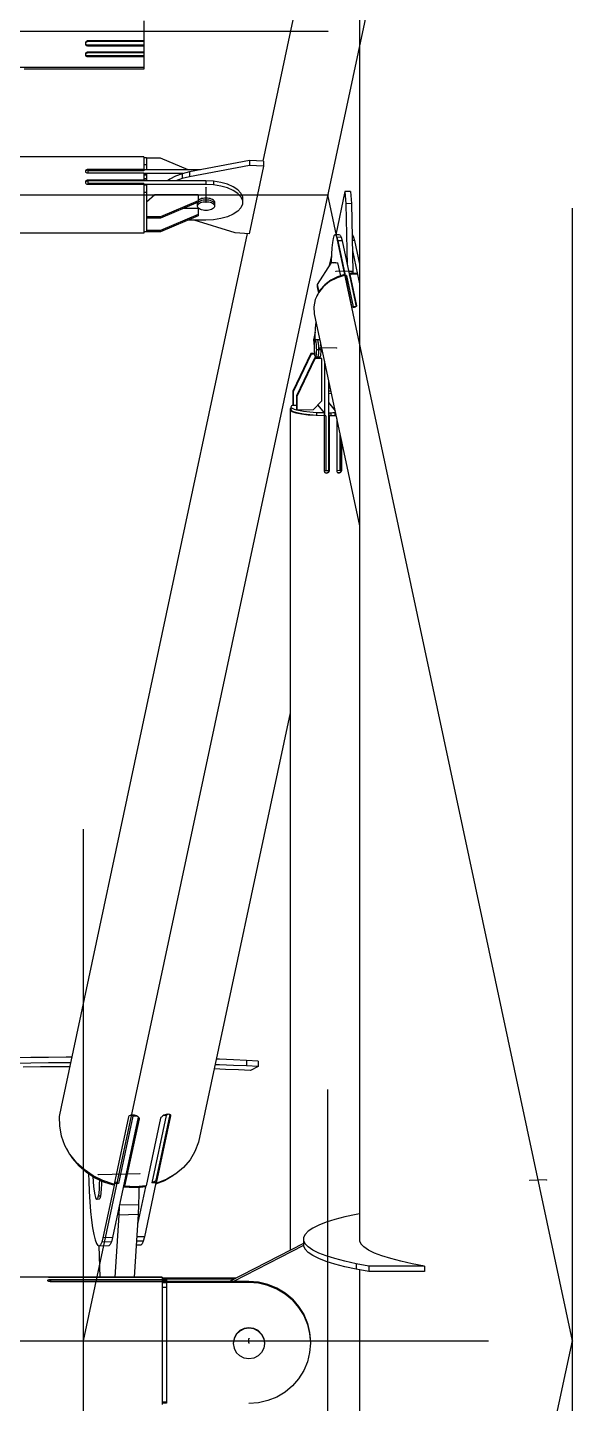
# Model space of a CAD drawing. Header units: millimetres. Extents: x 150209.93 to 150215.05, y 136675.65 to 136679.93.
# Drawn here: x 150211.3633 to 150211.4023, y 136676.6423 to 136676.7407 of the extents above; entities that cross this region are included whole.
import ezdxf

# ---------------------------------------------------------------- set-up
doc = ezdxf.new("R2010")
doc.units = ezdxf.units.MM
doc.header["$LTSCALE"] = 0.25
for name, pattern in [('CENTER', [50.8, 31.75, -6.35, 6.35, -6.35]), ('XKITLINE00', [0]), ('XKITLINE02', [4, 2, -2]), ('XKITLINE03', [6, 3, -1, 1, -1])]:
    doc.linetypes.add(name, pattern=pattern)

# ---------------------------------------------------------------- blocks, each defined once
blk = doc.blocks.new('çatıı')
at = {"color": 8, "linetype": 'CENTER'}
for p, q in [((12195, 4763.35), (12195, 6431.43)), ((12195, 5080.27), (12370, 5900.27)), ((12370, 3985.69), (12370, 5629.8)), ((11927.5, 5490.27), (12282.5, 5490.27)), ((12238.83, 5492.9), (12238.83, 5487.65)), ((12282.5, 4670.27), (12282.5, 5490.27)), ((12370, 5080.27), (12282.5, 5490.27)), ((12291.29, 5463.07), (12285.34, 5462.94)), ((12285.47, 5435.54), (12279.52, 5435.41)), ((12200.29, 5139.77), (12215.16, 5140.11)), ((12360.7, 5137.85), (12354.75, 5137.72)), ((12254.2, 5079.49), (12254.2, 5081.06)), ((11840, 5080.27), (12370, 5080.27)), ((12370, 4260.27), (12195, 5080.27)), ((12282.5, 4670.27), (12370, 5080.27))]:
    blk.add_line(p, q, dxfattribs=at)
at = {"color": 8, "linetype": 'XKITLINE00'}
for p, q in [((12293.8, 5664.78), (12259.13, 5502.33)), ((12293.8, 5629.8), (12293.8, 5116.07)), ((12216.53, 5503.9), (12168.98, 5503.9)), ((12195.85, 5499.15), (12195.73, 5498.96)), ((12196.02, 5499.29), (12195.85, 5499.15)), ((12196.27, 5499.39), (12196.03, 5499.31)), ((12196.27, 5499.1), (12196.03, 5499.01)), ((12196.53, 5499.43), (12196.27, 5499.39)), ((12196.53, 5499.13), (12196.27, 5499.1)), ((12196.53, 5499.43), (12196.53, 5499.13)), ((12216.53, 5499.43), (12196.53, 5499.43)), ((12216.53, 5499.13), (12196.53, 5499.13)), ((12196.53, 5499.13), (12196.53, 5498.05)), ((12216.53, 5503.9), (12216.53, 5502.9)), ((12217.53, 5503.52), (12216.53, 5503.52)), ((12216.53, 5502.9), (12216.53, 5499.26)), ((12217.53, 5501.04), (12216.53, 5501.04)), ((12216.53, 5499.26), (12216.53, 5498.86)), ((12236.83, 5499.26), (12216.53, 5499.26)), ((12217.53, 5503.52), (12217.53, 5502.39)), ((12222.53, 5503.44), (12217.53, 5503.44)), ((12217.53, 5502.39), (12217.53, 5499.26)), ((12232.46, 5499.26), (12222.53, 5503.44)), ((12254.44, 5502.57), (12232.95, 5498.53)), ((12254.44, 5500.82), (12232.95, 5496.78)), ((12259.41, 5500.57), (12254.26, 5476.42)), ((12254.44, 5502.57), (12254.44, 5500.82)), ((12259.41, 5502.32), (12254.44, 5502.57)), ((12259.41, 5500.57), (12254.44, 5500.82)), ((12259.41, 5502.32), (12259.41, 5500.57)), ((12195.73, 5498.96), (12195.68, 5498.75)), ((12195.68, 5498.75), (12195.73, 5498.53)), ((12195.73, 5495.05), (12195.68, 5494.81)), ((12195.68, 5494.81), (12195.73, 5494.57)), ((12195.73, 5498.67), (12195.71, 5498.6)), ((12195.73, 5494.76), (12195.71, 5494.67)), ((12195.85, 5498.86), (12195.73, 5498.67)), ((12195.73, 5498.53), (12195.85, 5498.34)), ((12195.85, 5495.28), (12195.73, 5495.05)), ((12195.85, 5494.98), (12195.73, 5494.76)), ((12195.73, 5494.57), (12195.85, 5494.35)), ((12196, 5498.99), (12195.85, 5498.86)), ((12196.03, 5498.18), (12195.85, 5498.34)), ((12196.03, 5495.45), (12195.85, 5495.28)), ((12196.03, 5495.16), (12195.85, 5494.98)), ((12196.03, 5494.17), (12195.85, 5494.35)), ((12196.03, 5499.01), (12196, 5498.99)), ((12196.27, 5498.08), (12196.03, 5498.18)), ((12196.27, 5495.56), (12196.03, 5495.45)), ((12196.27, 5495.27), (12196.03, 5495.16)), ((12196.27, 5494.08), (12196.03, 5494.17)), ((12196.53, 5498.05), (12196.27, 5498.08)), ((12196.53, 5495.6), (12196.27, 5495.56)), ((12196.27, 5495.56), (12196.27, 5495.27)), ((12196.53, 5495.31), (12196.27, 5495.27)), ((12216.53, 5498.86), (12196.53, 5498.86)), ((12216.53, 5498.05), (12196.53, 5498.05)), ((12196.53, 5495.6), (12196.53, 5495.32)), ((12216.53, 5495.6), (12196.53, 5495.6)), ((12196.53, 5495.32), (12196.53, 5494.01)), ((12238.83, 5495.32), (12196.53, 5495.32)), ((12216.53, 5494.41), (12196.53, 5494.41)), ((12216.53, 5498.05), (12216.53, 5495.6)), ((12230.53, 5497.95), (12216.53, 5497.95)), ((12217.53, 5497.89), (12216.53, 5497.89)), ((12217.53, 5497.31), (12216.53, 5497.31)), ((12217.53, 5496.08), (12216.53, 5496.08)), ((12216.53, 5495.6), (12216.53, 5495.32)), ((12216.53, 5495.45), (12216.53, 5495.32)), ((12217.53, 5495.45), (12216.53, 5495.45)), ((12216.53, 5494.41), (12216.53, 5494.01)), ((12217.53, 5497.89), (12217.53, 5496.71)), ((12217.53, 5496.71), (12217.53, 5495.32)), ((12225.88, 5495.95), (12225.07, 5495.32)), ((12227.9, 5497.02), (12225.88, 5495.95)), ((12230.28, 5497.89), (12227.9, 5497.02)), ((12230.28, 5496.14), (12228.05, 5495.32)), ((12232.95, 5498.53), (12230.28, 5497.89)), ((12230.28, 5497.89), (12230.28, 5496.14)), ((12232.95, 5496.78), (12230.28, 5496.14)), ((12232.95, 5498.53), (12232.95, 5496.78)), ((12238.83, 5495.32), (12238.83, 5494.01)), ((12241.56, 5495.18), (12238.83, 5495.32)), ((12241.56, 5495.18), (12241.56, 5493.87)), ((12244.16, 5494.77), (12241.56, 5495.18)), ((12246.53, 5494.11), (12244.16, 5494.77)), ((12196.53, 5494.01), (12196.27, 5494.08)), ((12216.53, 5494.01), (12196.53, 5494.01)), ((12216.53, 5494.01), (12216.53, 5476.65)), ((12238.83, 5494.01), (12216.53, 5494.01)), ((12217.53, 5493.82), (12216.53, 5493.82)), ((12217.53, 5491.14), (12216.53, 5491.14)), ((12217.53, 5493.82), (12217.53, 5488.43)), ((12220.53, 5490.32), (12217.53, 5487.7)), ((12236.03, 5490.32), (12220.53, 5490.32)), ((12236.03, 5490.32), (12236.03, 5487.65)), ((12241.56, 5493.87), (12238.83, 5494.01)), ((12244.16, 5493.46), (12241.56, 5493.87)), ((12246.53, 5492.8), (12244.16, 5493.46)), ((12248.57, 5493.22), (12246.53, 5494.11)), ((12248.57, 5491.91), (12246.53, 5492.8)), ((12250.18, 5492.14), (12248.57, 5493.22)), ((12250.18, 5490.83), (12248.57, 5491.91)), ((12250.18, 5492.14), (12251.29, 5490.93)), ((12250.18, 5490.83), (12251.29, 5489.62)), ((12251.29, 5490.93), (12251.86, 5489.63)), ((12251.29, 5489.62), (12251.86, 5488.32)), ((12251.86, 5489.63), (12251.86, 5486.99)), ((12288.54, 5491.52), (12285.27, 5476.04)), ((12290.52, 5491.56), (12288.54, 5491.52)), ((12288.54, 5491.52), (12288.95, 5487.14)), ((12290.52, 5491.56), (12290.93, 5487.19)), ((12217.53, 5488.43), (12217.53, 5482.47)), ((12236.03, 5488.14), (12222.53, 5482.45)), ((12236.03, 5487.65), (12222.53, 5481.97)), ((12236.03, 5485.47), (12230.85, 5485.47)), ((12235.73, 5487.52), (12235.73, 5486.95)), ((12235.78, 5487.21), (12235.73, 5486.95)), ((12235.78, 5487.21), (12235.73, 5486.95)), ((12235.73, 5486.95), (12235.73, 5486.25)), ((12235.78, 5486.51), (12235.73, 5486.25)), ((12235.73, 5486.25), (12235.78, 5485.99)), ((12235.92, 5487.47), (12235.78, 5487.21)), ((12235.92, 5487.47), (12235.78, 5487.21)), ((12235.92, 5486.77), (12235.78, 5486.51)), ((12235.78, 5485.99), (12235.92, 5485.74)), ((12236.15, 5487.7), (12235.92, 5487.47)), ((12236.15, 5487.7), (12235.92, 5487.47)), ((12236.15, 5487.01), (12235.92, 5486.77)), ((12235.92, 5485.74), (12236.15, 5485.5)), ((12236.15, 5488.4), (12236.03, 5488.28)), ((12236.03, 5485.47), (12236.03, 5482.8)), ((12236.46, 5488.62), (12236.15, 5488.4)), ((12236.46, 5487.92), (12236.15, 5487.7)), ((12236.46, 5487.92), (12236.15, 5487.7)), ((12236.46, 5487.22), (12236.15, 5487.01)), ((12236.46, 5485.29), (12236.15, 5485.5)), ((12236.84, 5488.8), (12236.46, 5488.62)), ((12236.84, 5488.11), (12236.46, 5487.92)), ((12236.84, 5488.11), (12236.46, 5487.92)), ((12236.84, 5487.41), (12236.46, 5487.22)), ((12236.84, 5485.1), (12236.46, 5485.29)), ((12237.28, 5488.96), (12236.84, 5488.8)), ((12237.28, 5488.26), (12236.84, 5488.11)), ((12237.28, 5488.26), (12236.84, 5488.11)), ((12237.28, 5487.56), (12236.84, 5487.41)), ((12237.28, 5484.95), (12236.84, 5485.1)), ((12237.77, 5489.07), (12237.28, 5488.96)), ((12237.77, 5488.37), (12237.28, 5488.26)), ((12237.77, 5488.37), (12237.28, 5488.26)), ((12237.77, 5487.67), (12237.28, 5487.56)), ((12237.77, 5484.84), (12237.28, 5484.95)), ((12238.3, 5489.13), (12237.77, 5489.07)), ((12238.3, 5488.43), (12237.77, 5488.37)), ((12238.3, 5488.43), (12237.77, 5488.37)), ((12238.3, 5487.74), (12237.77, 5487.67)), ((12238.3, 5484.77), (12237.77, 5484.84)), ((12238.83, 5489.16), (12238.3, 5489.13)), ((12238.83, 5488.46), (12238.3, 5488.43)), ((12238.83, 5488.46), (12238.3, 5488.43)), ((12238.83, 5487.76), (12238.3, 5487.74)), ((12238.83, 5484.75), (12238.3, 5484.77)), ((12238.83, 5489.16), (12238.83, 5488.46)), ((12239.37, 5489.13), (12238.83, 5489.16)), ((12239.37, 5488.43), (12238.83, 5488.46)), ((12239.37, 5488.43), (12238.83, 5488.46)), ((12238.83, 5488.46), (12238.83, 5487.76)), ((12239.37, 5487.74), (12238.83, 5487.76)), ((12239.37, 5484.77), (12238.83, 5484.75)), ((12239.89, 5489.07), (12239.37, 5489.13)), ((12239.89, 5488.37), (12239.37, 5488.43)), ((12239.89, 5488.37), (12239.37, 5488.43)), ((12239.89, 5487.67), (12239.37, 5487.74)), ((12239.89, 5484.84), (12239.37, 5484.77)), ((12240.38, 5488.96), (12239.89, 5489.07)), ((12240.38, 5488.26), (12239.89, 5488.37)), ((12240.38, 5488.26), (12239.89, 5488.37)), ((12240.38, 5487.56), (12239.89, 5487.67)), ((12240.38, 5484.95), (12239.89, 5484.84)), ((12240.83, 5488.8), (12240.38, 5488.96)), ((12240.83, 5488.11), (12240.38, 5488.26)), ((12240.83, 5488.11), (12240.38, 5488.26)), ((12240.83, 5487.41), (12240.38, 5487.56)), ((12240.83, 5485.1), (12240.38, 5484.95)), ((12241.21, 5488.62), (12240.83, 5488.8)), ((12241.21, 5487.92), (12240.83, 5488.11)), ((12241.21, 5487.92), (12240.83, 5488.11)), ((12241.21, 5487.22), (12240.83, 5487.41)), ((12241.21, 5485.29), (12240.83, 5485.1)), ((12241.52, 5488.4), (12241.21, 5488.62)), ((12241.52, 5487.7), (12241.21, 5487.92)), ((12241.52, 5487.7), (12241.21, 5487.92)), ((12241.52, 5487.01), (12241.21, 5487.22)), ((12241.52, 5485.5), (12241.21, 5485.29)), ((12241.52, 5488.4), (12241.75, 5488.17)), ((12241.52, 5487.7), (12241.75, 5487.47)), ((12241.52, 5487.7), (12241.75, 5487.47)), ((12241.52, 5487.01), (12241.75, 5486.77)), ((12241.75, 5485.74), (12241.52, 5485.5)), ((12241.75, 5488.17), (12241.89, 5487.91)), ((12241.75, 5487.47), (12241.89, 5487.21)), ((12241.75, 5487.47), (12241.89, 5487.21)), ((12241.75, 5486.77), (12241.89, 5486.51)), ((12241.89, 5485.99), (12241.75, 5485.74)), ((12241.89, 5487.91), (12241.93, 5487.65)), ((12241.89, 5487.21), (12241.93, 5486.95)), ((12241.89, 5487.21), (12241.93, 5486.95)), ((12241.89, 5486.51), (12241.93, 5486.25)), ((12241.93, 5486.25), (12241.89, 5485.99)), ((12241.93, 5487.65), (12241.93, 5486.95)), ((12241.93, 5486.95), (12241.93, 5486.25)), ((12250.18, 5484.47), (12248.57, 5483.4)), ((12251.29, 5485.69), (12250.18, 5484.47)), ((12251.86, 5486.99), (12251.29, 5485.69)), ((12290.93, 5487.19), (12288.95, 5487.14)), ((12288.95, 5487.14), (12289.37, 5465.21)), ((12290.93, 5487.19), (12291.41, 5462.76)), ((12217.53, 5482.47), (12217.53, 5482.45)), ((12217.53, 5482.45), (12217.53, 5482.43)), ((12222.53, 5482.45), (12217.53, 5482.45)), ((12217.53, 5482.43), (12217.53, 5477.14)), ((12222.53, 5481.97), (12217.53, 5481.97)), ((12236.03, 5483.28), (12222.53, 5477.6)), ((12236.03, 5482.8), (12222.53, 5477.11)), ((12222.53, 5482.45), (12222.53, 5481.97)), ((12238.83, 5481.29), (12232.46, 5481.29)), ((12249.29, 5476.67), (12234.63, 5481.29)), ((12241.56, 5481.43), (12238.83, 5481.29)), ((12244.16, 5481.84), (12241.56, 5481.43)), ((12246.53, 5482.51), (12244.16, 5481.84)), ((12248.57, 5483.4), (12246.53, 5482.51)), ((12216.53, 5476.65), (12168.98, 5476.65)), ((12253.6, 5476.46), (12186.93, 5164.02)), ((12217.53, 5477.03), (12216.53, 5477.03)), ((12222.53, 5477.6), (12217.53, 5477.6)), ((12217.53, 5477.14), (12217.53, 5477.11)), ((12217.53, 5477.11), (12217.53, 5477.03)), ((12222.53, 5477.11), (12217.53, 5477.11)), ((12222.53, 5477.6), (12222.53, 5477.11)), ((12254.26, 5476.42), (12249.29, 5476.67)), ((12284.34, 5474.7), (12284.08, 5473.24)), ((12284.65, 5475.64), (12284.34, 5474.7)), ((12284.99, 5476.03), (12284.65, 5475.64)), ((12286.48, 5476.06), (12284.99, 5476.03)), ((12285.35, 5475.85), (12284.99, 5476.03)), ((12285.35, 5475.85), (12285.7, 5475.1)), ((12287.19, 5475.13), (12285.7, 5475.1)), ((12285.7, 5475.1), (12286.04, 5473.82)), ((12286.84, 5475.88), (12286.48, 5476.06)), ((12286.84, 5475.88), (12287.19, 5475.13)), ((12287.19, 5475.13), (12287.53, 5473.86)), ((12291.3, 5475.98), (12291.15, 5476.06)), ((12291.65, 5475.23), (12291.16, 5475.22)), ((12291.3, 5475.98), (12291.65, 5475.23)), ((12291.65, 5475.23), (12291.99, 5473.95)), ((12283.87, 5471.33), (12283.72, 5469.06)), ((12284.08, 5473.24), (12283.87, 5471.33)), ((12287.53, 5473.86), (12286.04, 5473.82)), ((12286.04, 5473.82), (12288.69, 5461.41)), ((12287.53, 5473.86), (12292.55, 5450.33)), ((12291.99, 5473.95), (12291.19, 5473.94)), ((12291.26, 5470.39), (12293.08, 5461.83)), ((12291.99, 5473.95), (12293.8, 5465.5)), ((12283.49, 5465.9), (12278.65, 5458.24)), ((12283.71, 5468.65), (12282.94, 5465.04)), ((12285.97, 5465.95), (12283.49, 5465.9)), ((12283.64, 5465.99), (12283.59, 5465.9)), ((12283.72, 5469.06), (12283.64, 5466.51)), ((12283.64, 5466.51), (12283.64, 5465.99)), ((12283.71, 5466), (12283.64, 5465.99)), ((12284.51, 5466.02), (12283.71, 5466)), ((12283.71, 5466), (12283.78, 5465.92)), ((12283.78, 5465.92), (12283.79, 5465.9)), ((12284.51, 5466.02), (12284.44, 5466.01)), ((12284.51, 5466.02), (12284.44, 5466.01)), ((12285.3, 5466.03), (12284.51, 5466.02)), ((12284.51, 5466.02), (12284.58, 5465.93)), ((12284.51, 5466.02), (12284.58, 5465.93)), ((12284.58, 5465.93), (12284.58, 5465.92)), ((12284.58, 5465.93), (12284.58, 5465.92)), ((12285.3, 5466.03), (12285.23, 5466.02)), ((12285.3, 5466.03), (12285.37, 5465.95)), ((12285.37, 5465.95), (12285.38, 5465.94)), ((12285.97, 5465.95), (12286.96, 5461.32)), ((12293.8, 5466.12), (12293.66, 5466.12)), ((12283.49, 5459.76), (12281.42, 5458.18)), ((12285.75, 5460.68), (12283.1, 5459.27)), ((12285.87, 5460.98), (12283.49, 5459.76)), ((12288.6, 5461.56), (12285.75, 5460.68)), ((12288.46, 5461.78), (12285.87, 5460.98)), ((12285.87, 5460.98), (12285.92, 5460.74)), ((12288.46, 5461.78), (12288.51, 5461.54)), ((12288.6, 5461.56), (12290.98, 5450.43)), ((12289.14, 5461.42), (12288.68, 5461.2)), ((12288.69, 5461.41), (12288.68, 5461.21)), ((12289.14, 5461.42), (12288.69, 5461.41)), ((12289.14, 5461.42), (12291.51, 5450.29)), ((12291.41, 5462.76), (12289.9, 5462.72)), ((12290.16, 5462.07), (12290.13, 5461.64)), ((12290.86, 5462.13), (12290.16, 5462.07)), ((12290.16, 5462.07), (12290.28, 5461.51)), ((12290.28, 5461.51), (12290.25, 5461.09)), ((12290.3, 5461.77), (12290.27, 5461.27)), ((12290.27, 5461.27), (12292.59, 5450.38)), ((12291.69, 5461.93), (12290.3, 5461.77)), ((12290.3, 5461.77), (12292.67, 5450.64)), ((12291.55, 5462.16), (12290.86, 5462.13)), ((12290.86, 5462.13), (12290.92, 5461.84)), ((12291.41, 5462.76), (12291.41, 5462.15)), ((12292.25, 5462.16), (12291.55, 5462.16)), ((12293.07, 5461.83), (12291.69, 5461.93)), ((12292.25, 5462.16), (12292.31, 5461.89)), ((12292.94, 5462.13), (12292.25, 5462.16)), ((12292.94, 5462.13), (12293, 5461.84)), ((12293.07, 5461.83), (12293.8, 5458.45)), ((12279.09, 5455.25), (12277.93, 5452.83)), ((12278.65, 5458.24), (12278.59, 5457.41)), ((12278.59, 5457.41), (12279.07, 5455.2)), ((12278.65, 5458.24), (12279.24, 5455.46)), ((12280.84, 5457.43), (12279.09, 5455.25)), ((12279.75, 5456.31), (12279.27, 5455.47)), ((12281.42, 5458.18), (12279.75, 5456.31)), ((12283.1, 5459.27), (12280.84, 5457.43)), ((12277.93, 5452.83), (12277.43, 5450.3)), ((12277.43, 5450.3), (12277.61, 5447.78)), ((12278.54, 5454.21), (12278.44, 5453.9)), ((12278.84, 5454.74), (12278.54, 5454.21)), ((12290.98, 5450.43), (12291.07, 5450.31)), ((12291.2, 5450.19), (12291.07, 5450.31)), ((12291.41, 5450.1), (12291.2, 5450.19)), ((12291.51, 5450.29), (12291.25, 5450.16)), ((12291.66, 5450.06), (12291.41, 5450.1)), ((12292.53, 5450.31), (12291.51, 5450.29)), ((12291.93, 5450.07), (12291.66, 5450.06)), ((12292.18, 5450.12), (12291.93, 5450.07)), ((12292.41, 5450.22), (12292.18, 5450.12)), ((12292.39, 5451.3), (12292.38, 5451.11)), ((12292.57, 5450.34), (12292.41, 5450.22)), ((12292.66, 5450.49), (12292.57, 5450.34)), ((12292.67, 5450.64), (12292.66, 5450.49)), ((12277.61, 5447.78), (12293.8, 5371.93)), ((12278.18, 5445.07), (12278.14, 5444.76)), ((12277.89, 5441.14), (12277.32, 5438.41)), ((12277.85, 5440.22), (12277.83, 5438.44)), ((12277.96, 5442.65), (12277.85, 5440.22)), ((12278.14, 5444.76), (12277.96, 5442.65)), ((12277.32, 5438.41), (12277.53, 5436.07)), ((12277.54, 5436.41), (12277.53, 5435.89)), ((12277.53, 5435.89), (12277.54, 5435.35)), ((12277.56, 5436.9), (12277.54, 5436.41)), ((12277.54, 5435.35), (12277.56, 5434.81)), ((12277.58, 5437.35), (12277.56, 5436.9)), ((12277.63, 5437.73), (12277.58, 5437.35)), ((12277.68, 5438.04), (12277.63, 5437.73)), ((12277.73, 5438.28), (12277.68, 5438.04)), ((12277.8, 5438.42), (12277.73, 5438.28)), ((12277.86, 5438.47), (12277.8, 5438.42)), ((12278.66, 5438.49), (12277.86, 5438.47)), ((12277.93, 5438.43), (12277.86, 5438.47)), ((12278.73, 5438.45), (12277.93, 5438.43)), ((12277.93, 5438.43), (12278, 5438.29)), ((12278, 5438.29), (12278.07, 5438.07)), ((12278.07, 5438.07), (12278.14, 5437.76)), ((12278.14, 5437.76), (12278.19, 5437.38)), ((12278.19, 5437.38), (12278.24, 5436.94)), ((12278.24, 5436.94), (12278.28, 5436.45)), ((12278.28, 5436.45), (12278.31, 5435.93)), ((12278.31, 5435.93), (12278.33, 5435.4)), ((12278.33, 5435.4), (12278.34, 5434.86)), ((12279.45, 5438.51), (12278.66, 5438.49)), ((12278.73, 5438.45), (12278.66, 5438.49)), ((12278.73, 5438.45), (12278.66, 5438.49)), ((12279.52, 5438.46), (12278.73, 5438.45)), ((12278.73, 5438.45), (12278.8, 5438.31)), ((12278.73, 5438.45), (12278.8, 5438.31)), ((12278.8, 5438.31), (12278.87, 5438.09)), ((12278.8, 5438.31), (12278.87, 5438.09)), ((12278.87, 5438.09), (12278.93, 5437.78)), ((12278.87, 5438.09), (12278.93, 5437.78)), ((12278.93, 5437.78), (12278.99, 5437.4)), ((12278.93, 5437.78), (12278.99, 5437.4)), ((12278.99, 5437.4), (12279.04, 5436.96)), ((12278.99, 5437.4), (12279.04, 5436.96)), ((12279.04, 5436.96), (12279.08, 5436.47)), ((12279.04, 5436.96), (12279.08, 5436.47)), ((12279.08, 5436.47), (12279.11, 5435.95)), ((12279.08, 5436.47), (12279.11, 5435.95)), ((12279.11, 5435.95), (12279.13, 5435.41)), ((12279.11, 5435.95), (12279.13, 5435.41)), ((12279.13, 5435.41), (12279.13, 5434.87)), ((12279.13, 5435.41), (12279.13, 5434.87)), ((12279.52, 5438.46), (12279.45, 5438.51)), ((12279.52, 5438.46), (12279.59, 5438.33)), ((12279.59, 5438.33), (12279.66, 5438.1)), ((12279.66, 5438.1), (12279.72, 5437.8)), ((12279.72, 5437.8), (12279.78, 5437.42)), ((12279.78, 5437.42), (12279.83, 5436.98)), ((12279.83, 5436.98), (12279.87, 5436.49)), ((12279.87, 5436.49), (12279.9, 5435.97)), ((12279.9, 5435.97), (12279.92, 5435.43)), ((12279.92, 5435.43), (12279.92, 5434.89)), ((12276.33, 5433.51), (12269.88, 5420.05)), ((12276.46, 5433.34), (12270.01, 5419.89)), ((12277.63, 5431.84), (12271.18, 5418.39)), ((12277.76, 5431.68), (12271.31, 5418.23)), ((12277.66, 5433.53), (12276.33, 5433.51)), ((12276.33, 5433.51), (12276.46, 5433.34)), ((12277.67, 5433.37), (12276.46, 5433.34)), ((12277.56, 5434.81), (12277.58, 5434.29)), ((12277.58, 5434.29), (12277.63, 5433.8)), ((12277.63, 5433.8), (12277.68, 5433.36)), ((12280.11, 5431.9), (12277.63, 5431.84)), ((12277.63, 5431.84), (12277.76, 5431.68)), ((12277.68, 5433.36), (12277.73, 5432.98)), ((12277.73, 5432.98), (12277.8, 5432.68)), ((12280.24, 5431.73), (12277.76, 5431.68)), ((12277.8, 5432.68), (12277.86, 5432.45)), ((12277.86, 5432.45), (12277.93, 5432.32)), ((12278, 5432.27), (12277.93, 5432.32)), ((12278.07, 5432.32), (12278, 5432.27)), ((12278.8, 5432.29), (12278, 5432.27)), ((12278.14, 5432.47), (12278.07, 5432.32)), ((12278.19, 5432.7), (12278.14, 5432.47)), ((12278.24, 5433.01), (12278.19, 5432.7)), ((12278.28, 5433.4), (12278.24, 5433.01)), ((12278.31, 5433.84), (12278.28, 5433.4)), ((12278.33, 5434.33), (12278.31, 5433.84)), ((12278.34, 5434.86), (12278.33, 5434.33)), ((12279.13, 5434.87), (12278.34, 5434.86)), ((12278.87, 5432.34), (12278.8, 5432.29)), ((12278.87, 5432.34), (12278.8, 5432.29)), ((12279.59, 5432.31), (12278.8, 5432.29)), ((12278.93, 5432.49), (12278.87, 5432.34)), ((12278.93, 5432.49), (12278.87, 5432.34)), ((12278.99, 5432.72), (12278.93, 5432.49)), ((12278.99, 5432.72), (12278.93, 5432.49)), ((12278.93, 5432.29), (12278.93, 5431.87)), ((12279.04, 5433.03), (12278.99, 5432.72)), ((12279.04, 5433.03), (12278.99, 5432.72)), ((12279.08, 5433.42), (12279.04, 5433.03)), ((12279.08, 5433.42), (12279.04, 5433.03)), ((12279.11, 5433.86), (12279.08, 5433.42)), ((12279.11, 5433.86), (12279.08, 5433.42)), ((12279.13, 5434.35), (12279.11, 5433.86)), ((12279.13, 5434.35), (12279.11, 5433.86)), ((12279.92, 5434.89), (12279.13, 5434.87)), ((12279.13, 5434.87), (12279.13, 5434.35)), ((12279.13, 5434.87), (12279.13, 5434.35)), ((12279.66, 5432.36), (12279.59, 5432.31)), ((12279.72, 5432.5), (12279.66, 5432.36)), ((12279.78, 5432.73), (12279.72, 5432.5)), ((12279.83, 5433.05), (12279.78, 5432.73)), ((12279.87, 5433.43), (12279.83, 5433.05)), ((12279.9, 5433.88), (12279.87, 5433.43)), ((12279.92, 5434.37), (12279.9, 5433.88)), ((12279.92, 5434.89), (12279.92, 5434.37)), ((12280.11, 5431.9), (12280.24, 5431.73)), ((12280.24, 5431.73), (12280.24, 5416.45)), ((12281.23, 5430.82), (12281.23, 5411.25)), ((12282.71, 5423.85), (12282.71, 5391.56)), ((12282.82, 5421.21), (12282.71, 5420.81)), ((12283.05, 5422.29), (12282.82, 5421.21)), ((12283.28, 5421.22), (12282.82, 5421.21)), ((12269.88, 5420.05), (12270.01, 5419.89)), ((12269.88, 5420.05), (12269.88, 5415.13)), ((12270.01, 5419.89), (12270.01, 5414.96)), ((12271.18, 5418.39), (12271.31, 5418.23)), ((12271.18, 5418.39), (12271.18, 5413.46)), ((12271.31, 5418.23), (12271.31, 5413.3)), ((12280.24, 5416.45), (12277.26, 5413.43)), ((12283.52, 5420.08), (12282.71, 5420.06)), ((12283.71, 5419.19), (12282.71, 5419.17)), ((12282.71, 5415.99), (12285.02, 5413.06)), ((12269.25, 5413.98), (12268.91, 5413.7)), ((12268.91, 5413.7), (12268.91, 5112.58)), ((12268.91, 5413.7), (12268.96, 5413.19)), ((12269.7, 5412.69), (12268.96, 5413.19)), ((12269.45, 5414.86), (12269.25, 5414.41)), ((12269.25, 5414.41), (12269.25, 5413.43)), ((12269.25, 5414.41), (12269.6, 5413.96)), ((12269.25, 5413.43), (12269.6, 5412.97)), ((12269.89, 5415.12), (12269.45, 5414.86)), ((12270.5, 5413.53), (12269.6, 5413.96)), ((12270.5, 5412.54), (12269.6, 5412.97)), ((12271.07, 5412.24), (12269.7, 5412.69)), ((12269.88, 5415.13), (12270.01, 5414.96)), ((12271.18, 5414.98), (12270.01, 5414.96)), ((12271.31, 5413.31), (12270.5, 5413.53)), ((12271.9, 5412.16), (12270.5, 5412.54)), ((12273.02, 5411.84), (12271.07, 5412.24)), ((12271.18, 5413.46), (12271.31, 5413.3)), ((12277.26, 5413.43), (12271.31, 5413.3)), ((12271.9, 5413.14), (12271.33, 5413.3)), ((12273.74, 5412.81), (12271.9, 5413.14)), ((12273.74, 5411.82), (12271.9, 5412.16)), ((12275.45, 5411.53), (12273.02, 5411.84)), ((12275.96, 5412.54), (12273.74, 5412.81)), ((12275.96, 5411.56), (12273.74, 5411.82)), ((12278.23, 5411.32), (12275.45, 5411.53)), ((12278.44, 5412.36), (12275.96, 5412.54)), ((12278.44, 5411.37), (12275.96, 5411.56)), ((12281.15, 5411.21), (12278.23, 5411.32)), ((12278.44, 5412.36), (12278.44, 5411.37)), ((12281.1, 5412.27), (12278.44, 5412.36)), ((12281.1, 5411.28), (12278.44, 5411.37)), ((12278.89, 5415.08), (12281.1, 5412.27)), ((12281.1, 5412.27), (12281.1, 5411.28)), ((12281.1, 5411.28), (12281.15, 5411.21)), ((12281.15, 5411.21), (12281.15, 5391.5)), ((12281.19, 5411.29), (12281.23, 5411.25)), ((12281.19, 5411.29), (12281.19, 5391.57)), ((12281.68, 5411.26), (12281.23, 5411.25)), ((12281.68, 5411.26), (12281.68, 5391.54)), ((12282.71, 5412.39), (12282.82, 5412.25)), ((12282.71, 5411.41), (12282.82, 5411.27)), ((12282.79, 5411.32), (12282.79, 5391.6)), ((12282.79, 5411.32), (12282.87, 5411.22)), ((12283.52, 5412.26), (12282.82, 5412.25)), ((12282.82, 5412.25), (12282.82, 5411.27)), ((12283.52, 5411.27), (12282.82, 5411.27)), ((12282.87, 5411.22), (12282.87, 5391.5)), ((12284.27, 5411.22), (12282.87, 5411.22)), ((12284.22, 5412.27), (12283.52, 5412.26)), ((12283.52, 5412.26), (12283.52, 5411.27)), ((12284.22, 5411.29), (12283.52, 5411.27)), ((12284.91, 5412.29), (12284.22, 5412.27)), ((12284.91, 5411.31), (12284.22, 5411.29)), ((12285.4, 5411.27), (12284.27, 5411.22)), ((12285.18, 5412.3), (12284.91, 5412.29)), ((12284.91, 5412.29), (12284.91, 5411.31)), ((12285.39, 5411.32), (12284.91, 5411.31)), ((12285.64, 5410.13), (12285.64, 5391.56)), ((12285.69, 5409.91), (12285.69, 5391.63)), ((12286.73, 5405.04), (12286.73, 5391.65)), ((12287.14, 5403.1), (12287.14, 5391.7)), ((12287.22, 5402.75), (12287.22, 5391.74)), ((12287.3, 5402.36), (12287.3, 5391.63)), ((12281.15, 5391.62), (12281.19, 5391.57)), ((12281.15, 5391.5), (12281.22, 5391.23)), ((12281.68, 5391.54), (12281.19, 5391.57)), ((12281.22, 5391.23), (12281.32, 5391)), ((12281.43, 5390.92), (12281.3, 5391.04)), ((12281.51, 5390.82), (12281.32, 5391)), ((12281.67, 5390.8), (12281.43, 5390.92)), ((12281.75, 5390.7), (12281.51, 5390.82)), ((12281.93, 5390.76), (12281.67, 5390.8)), ((12282.71, 5391.56), (12281.68, 5391.54)), ((12282.2, 5390.8), (12281.93, 5390.76)), ((12282.43, 5390.92), (12282.2, 5390.8)), ((12282.51, 5390.82), (12282.27, 5390.7)), ((12282.62, 5391.11), (12282.43, 5390.92)), ((12282.7, 5391.01), (12282.51, 5390.82)), ((12282.75, 5391.34), (12282.62, 5391.11)), ((12282.82, 5391.24), (12282.7, 5391.01)), ((12282.71, 5395.42), (12282.79, 5395.33)), ((12282.79, 5395.15), (12282.71, 5395.19)), ((12282.79, 5395.24), (12282.72, 5395.25)), ((12282.79, 5391.6), (12282.75, 5391.34)), ((12282.75, 5391.34), (12282.82, 5391.24)), ((12282.79, 5391.6), (12282.87, 5391.5)), ((12282.87, 5391.5), (12282.82, 5391.24)), ((12285.64, 5391.69), (12285.69, 5391.63)), ((12285.64, 5391.56), (12285.68, 5391.3)), ((12285.68, 5391.3), (12285.8, 5391.07)), ((12286.73, 5391.65), (12285.69, 5391.63)), ((12285.91, 5391), (12285.78, 5391.12)), ((12285.98, 5390.9), (12285.8, 5391.07)), ((12286.14, 5390.89), (12285.91, 5391)), ((12286.21, 5390.79), (12285.98, 5390.9)), ((12286.39, 5390.86), (12286.14, 5390.89)), ((12286.47, 5390.76), (12286.21, 5390.79)), ((12286.65, 5390.91), (12286.39, 5390.86)), ((12286.73, 5390.81), (12286.47, 5390.76)), ((12286.88, 5391.04), (12286.65, 5390.91)), ((12287.14, 5391.7), (12286.73, 5391.65)), ((12286.96, 5390.94), (12286.73, 5390.81)), ((12287.03, 5391.19), (12286.88, 5391.04)), ((12287.14, 5391.13), (12286.96, 5390.94)), ((12287.06, 5391.23), (12287.03, 5391.19)), ((12287.18, 5391.47), (12287.06, 5391.23)), ((12287.24, 5391.37), (12287.14, 5391.13)), ((12287.22, 5391.74), (12287.18, 5391.47)), ((12287.22, 5391.74), (12287.3, 5391.63)), ((12287.3, 5391.63), (12287.24, 5391.37)), ((12282.01, 5390.66), (12281.75, 5390.7)), ((12282.27, 5390.7), (12282.01, 5390.66)), ((12268.91, 5305.04), (12236.1, 5151.35)), ((12176.18, 5181.63), (12170.06, 5181.53)), ((12176.18, 5179.63), (12170.06, 5179.53)), ((12182.45, 5181.71), (12176.18, 5181.63)), ((12182.45, 5179.71), (12176.18, 5179.63)), ((12188.83, 5181.76), (12182.45, 5181.71)), ((12188.83, 5179.76), (12182.45, 5179.71)), ((12190.71, 5181.76), (12188.83, 5181.76)), ((12190.29, 5179.76), (12188.83, 5179.76)), ((12243.66, 5179.05), (12242.03, 5179.1)), ((12243.66, 5181.05), (12242.45, 5181.09)), ((12248.66, 5180.85), (12243.66, 5181.05)), ((12253.29, 5180.63), (12248.66, 5180.85)), ((12257.52, 5180.4), (12253.29, 5180.63)), ((12253.29, 5180.63), (12253.29, 5178.64)), ((12257.52, 5180.4), (12257.52, 5178.4)), ((12179.64, 5178.28), (12173.37, 5178.2)), ((12186.02, 5178.32), (12179.64, 5178.28)), ((12189.98, 5178.34), (12186.02, 5178.32)), ((12245.85, 5177.42), (12241.7, 5177.58)), ((12248.66, 5178.85), (12243.66, 5179.05)), ((12250.48, 5177.2), (12245.85, 5177.42)), ((12253.29, 5178.64), (12248.66, 5178.85)), ((12254.71, 5176.97), (12250.48, 5177.2)), ((12257.52, 5178.4), (12253.29, 5178.64)), ((12257.52, 5178.4), (12254.71, 5176.97)), ((12186.93, 5164.02), (12186.32, 5160.61)), ((12186.32, 5160.61), (12186.34, 5157.13)), ((12214.59, 5160.37), (12205.39, 5117.27)), ((12211.12, 5160.46), (12205.96, 5136.32)), ((12212.66, 5160.69), (12207.5, 5136.54)), ((12214.65, 5160.31), (12209.6, 5136.68)), ((12214.86, 5159.78), (12209.7, 5135.63)), ((12211.2, 5160.65), (12211.12, 5160.46)), ((12211.38, 5160.82), (12211.2, 5160.65)), ((12211.64, 5160.94), (12211.38, 5160.82)), ((12211.97, 5161.03), (12211.64, 5160.94)), ((12212.66, 5160.69), (12211.94, 5161.02)), ((12212.35, 5161.07), (12211.97, 5161.03)), ((12212.76, 5161.06), (12212.35, 5161.07)), ((12214.07, 5160.72), (12212.66, 5160.69)), ((12213.18, 5161.01), (12212.76, 5161.06)), ((12213.59, 5160.91), (12213.18, 5161.01)), ((12213.97, 5160.77), (12213.59, 5160.91)), ((12214.3, 5160.6), (12213.97, 5160.77)), ((12214.57, 5160.4), (12214.3, 5160.6)), ((12214.57, 5160.4), (12214.75, 5160.19)), ((12214.75, 5160.19), (12214.83, 5160.02)), ((12214.83, 5160.02), (12214.85, 5159.98)), ((12214.85, 5159.98), (12214.86, 5159.78)), ((12222.59, 5159.95), (12217.43, 5135.8)), ((12224.61, 5160.95), (12219.46, 5136.81)), ((12225.9, 5161.26), (12220.84, 5137.58)), ((12225.95, 5161.24), (12220.93, 5137.73)), ((12226.18, 5160.8), (12221.03, 5136.65)), ((12222.68, 5160.15), (12222.59, 5159.95)), ((12222.71, 5160.19), (12222.68, 5160.15)), ((12222.85, 5160.37), (12222.71, 5160.19)), ((12223.1, 5160.59), (12222.85, 5160.37)), ((12223.41, 5160.8), (12223.1, 5160.59)), ((12223.78, 5160.99), (12223.41, 5160.8)), ((12224.61, 5160.95), (12223.67, 5160.93)), ((12224.17, 5161.14), (12223.78, 5160.99)), ((12224.58, 5161.26), (12224.17, 5161.14)), ((12224.97, 5161.33), (12224.58, 5161.26)), ((12225.33, 5161.36), (12224.61, 5160.95)), ((12225.34, 5161.36), (12224.97, 5161.33)), ((12225.66, 5161.33), (12225.34, 5161.36)), ((12225.91, 5161.26), (12225.66, 5161.33)), ((12226.09, 5161.14), (12225.91, 5161.26)), ((12226.09, 5161.14), (12226.18, 5160.99)), ((12226.18, 5160.99), (12226.18, 5160.8)), ((12186.34, 5157.13), (12186.97, 5153.65)), ((12186.97, 5153.65), (12188.21, 5150.28)), ((12188.21, 5150.28), (12190.02, 5147.09)), ((12236.1, 5151.35), (12234.89, 5148.09)), ((12188.96, 5148.97), (12189.21, 5148.39)), ((12189.21, 5148.39), (12189.86, 5147.38)), ((12190.02, 5147.09), (12192.37, 5144.16)), ((12190.13, 5146.96), (12191.04, 5145.54)), ((12191.04, 5145.54), (12193.31, 5142.93)), ((12233.11, 5145.07), (12230.79, 5142.36)), ((12234.89, 5148.09), (12233.11, 5145.07)), ((12195.18, 5141.57), (12192.37, 5144.16)), ((12195.97, 5140.63), (12193.31, 5142.93)), ((12198.4, 5139.37), (12195.18, 5141.57)), ((12198.97, 5138.67), (12195.97, 5140.63)), ((12196.82, 5140.07), (12196.86, 5137.42)), ((12228, 5140.03), (12224.8, 5138.13)), ((12227.58, 5139.78), (12226.97, 5139.29)), ((12230.79, 5142.36), (12228, 5140.03)), ((12196.86, 5137.42), (12197, 5133.68)), ((12198.37, 5139.06), (12198.45, 5137.31)), ((12201.94, 5137.62), (12198.4, 5139.37)), ((12198.45, 5137.31), (12198.59, 5135.48)), ((12198.59, 5135.48), (12198.77, 5133.87)), ((12202.23, 5137.11), (12198.97, 5138.67)), ((12200.64, 5136.36), (12200.55, 5134.63)), ((12200.66, 5137.86), (12200.64, 5136.36)), ((12201.43, 5136.38), (12201.34, 5134.65)), ((12201.45, 5137.49), (12201.43, 5136.38)), ((12206.04, 5136.51), (12201.92, 5117.2)), ((12205.71, 5136.37), (12201.94, 5137.62)), ((12202.31, 5137.49), (12202.23, 5137.11)), ((12205.7, 5135.98), (12202.23, 5137.11)), ((12205.78, 5136.35), (12205.7, 5135.98)), ((12205.96, 5136.32), (12205.71, 5136.37)), ((12206.03, 5136.64), (12206.04, 5136.51)), ((12207.5, 5136.54), (12206.04, 5136.51)), ((12207.5, 5136.54), (12206.15, 5137.18)), ((12209.38, 5135.95), (12209.44, 5135.28)), ((12209.64, 5136.25), (12209.44, 5135.28)), ((12211.38, 5135.12), (12209.44, 5135.28)), ((12209.58, 5136.91), (12209.64, 5136.25)), ((12209.6, 5136.68), (12209.7, 5135.63)), ((12213.59, 5135.45), (12209.7, 5135.63)), ((12211.48, 5135.55), (12211.38, 5135.12)), ((12213.33, 5135.1), (12211.38, 5135.12)), ((12215.26, 5135.21), (12213.33, 5135.1)), ((12217.43, 5135.8), (12213.59, 5135.45)), ((12217.16, 5135.45), (12214.3, 5122.02)), ((12214.77, 5135.18), (12214.77, 5132.78)), ((12215.35, 5135.61), (12215.26, 5135.21)), ((12217.17, 5135.45), (12215.26, 5135.21)), ((12220.91, 5136.84), (12216.79, 5117.53)), ((12217.24, 5135.79), (12217.17, 5135.45)), ((12220.84, 5137.58), (12219.46, 5136.81)), ((12220.91, 5136.84), (12219.46, 5136.81)), ((12224.01, 5137.6), (12220.81, 5136.33)), ((12220.84, 5137.58), (12220.91, 5136.84)), ((12220.97, 5137.28), (12220.9, 5136.96)), ((12220.91, 5137.91), (12220.97, 5137.28)), ((12220.93, 5137.73), (12221.03, 5136.65)), ((12221.27, 5136.71), (12221.03, 5136.65)), ((12224.8, 5138.13), (12221.27, 5136.71)), ((12226.97, 5139.29), (12224.01, 5137.6)), ((12224.06, 5137.83), (12224.01, 5137.6)), ((12197, 5133.68), (12197.21, 5130.04)), ((12197.21, 5130.04), (12197.49, 5126.62)), ((12198.77, 5133.87), (12198.99, 5132.55)), ((12198.99, 5132.55), (12199.24, 5131.59)), ((12199.24, 5131.59), (12199.5, 5131.04)), ((12199.76, 5130.92), (12199.5, 5131.04)), ((12200, 5131.25), (12199.76, 5130.92)), ((12200.55, 5130.94), (12199.76, 5130.92)), ((12200.22, 5132.01), (12200, 5131.25)), ((12200.41, 5133.15), (12200.22, 5132.01)), ((12201.02, 5132.03), (12200.22, 5132.01)), ((12200.55, 5134.63), (12200.41, 5133.15)), ((12200.8, 5131.27), (12200.55, 5130.94)), ((12201.02, 5132.03), (12200.8, 5131.27)), ((12201.2, 5133.17), (12201.02, 5132.03)), ((12201.34, 5134.65), (12201.2, 5133.17)), ((12214.77, 5132.78), (12214.67, 5129)), ((12197.49, 5126.62), (12197.82, 5123.47)), ((12207.57, 5125.31), (12206.23, 5103.07)), ((12207.7, 5128.07), (12207.57, 5125.31)), ((12214.51, 5125.47), (12207.57, 5125.31)), ((12214.67, 5129), (12207.86, 5128.85)), ((12214.51, 5125.47), (12213.16, 5103.07)), ((12214.67, 5129), (12214.51, 5125.47)), ((12292.65, 5125.53), (12288.59, 5124.64)), ((12293.8, 5125.74), (12292.65, 5125.53)), ((12197.82, 5123.47), (12198.21, 5120.69)), ((12198.21, 5120.69), (12198.65, 5118.34)), ((12277.03, 5120.61), (12275.4, 5119.51)), ((12279.18, 5121.68), (12277.03, 5120.61)), ((12281.83, 5122.71), (12279.18, 5121.68)), ((12284.98, 5123.7), (12281.83, 5122.71)), ((12288.59, 5124.64), (12284.98, 5123.7)), ((12198.65, 5118.34), (12199.11, 5116.48)), ((12199.11, 5116.48), (12199.6, 5115.15)), ((12199.6, 5115.15), (12200.09, 5114.4)), ((12201.51, 5115.64), (12201.06, 5114.64)), ((12201.92, 5117.2), (12201.51, 5115.64)), ((12204.98, 5115.72), (12201.51, 5115.64)), ((12205.39, 5117.27), (12201.92, 5117.2)), ((12204.98, 5115.72), (12204.53, 5114.72)), ((12205.39, 5117.27), (12204.98, 5115.72)), ((12216.38, 5115.97), (12213.93, 5115.92)), ((12216.79, 5117.53), (12214.02, 5117.46)), ((12216.38, 5115.97), (12215.93, 5114.97)), ((12216.79, 5117.53), (12216.38, 5115.97)), ((12274.31, 5118.4), (12273.76, 5117.27)), ((12273.76, 5117.27), (12273.76, 5116.13)), ((12273.76, 5116.13), (12273.76, 5114.17)), ((12273.76, 5116.13), (12274.31, 5115)), ((12275.4, 5119.51), (12274.31, 5118.4)), ((12293.8, 5117.33), (12293.76, 5117.27)), ((12293.76, 5117.27), (12293.76, 5116.13)), ((12293.76, 5116.13), (12294.31, 5115)), ((12200.59, 5114.22), (12200.09, 5114.4)), ((12200.46, 5114.27), (12200.78, 5103.07)), ((12201.06, 5114.64), (12200.59, 5114.22)), ((12204.06, 5114.3), (12200.59, 5114.22)), ((12204.53, 5114.72), (12204.06, 5114.3)), ((12215.46, 5114.55), (12213.85, 5114.52)), ((12215.93, 5114.97), (12215.46, 5114.55)), ((12273.76, 5115.07), (12247.27, 5101.5)), ((12273.76, 5114.37), (12248.64, 5101.5)), ((12273.76, 5114.17), (12274.31, 5113.04)), ((12274.31, 5115), (12275.4, 5113.89)), ((12274.31, 5113.04), (12275.4, 5111.92)), ((12277.03, 5112.79), (12275.4, 5113.89)), ((12277.03, 5110.82), (12275.4, 5111.92)), ((12279.18, 5111.72), (12277.03, 5112.79)), ((12279.18, 5109.75), (12277.03, 5110.82)), ((12281.83, 5110.69), (12279.18, 5111.72)), ((12284.98, 5109.7), (12281.83, 5110.69)), ((12294.31, 5115), (12295.4, 5113.89)), ((12297.03, 5112.79), (12295.4, 5113.89)), ((12299.18, 5111.72), (12297.03, 5112.79)), ((12301.83, 5110.69), (12299.18, 5111.72)), ((12304.98, 5109.7), (12301.83, 5110.69)), ((12281.83, 5108.72), (12279.18, 5109.75)), ((12284.98, 5107.73), (12281.83, 5108.72)), ((12288.59, 5108.76), (12284.98, 5109.7)), ((12288.59, 5106.79), (12284.98, 5107.73)), ((12292.65, 5107.87), (12288.59, 5108.76)), ((12292.65, 5105.91), (12288.59, 5106.79)), ((12292.65, 5107.87), (12292.65, 5105.91)), ((12297.11, 5107.06), (12292.65, 5107.87)), ((12297.11, 5105.09), (12292.65, 5105.91)), ((12293.8, 5105.7), (12293.8, 5050.39)), ((12297.11, 5107.06), (12297.11, 5105.09)), ((12317.11, 5107.06), (12297.11, 5107.06)), ((12308.59, 5108.76), (12304.98, 5109.7)), ((12312.65, 5107.87), (12308.59, 5108.76)), ((12317.11, 5107.06), (12312.65, 5107.87)), ((12317.11, 5107.06), (12317.11, 5105.09)), ((12182.19, 5103.12), (12027.8, 5103.12)), ((12182.19, 5103.12), (12182.11, 5103.1)), ((12182.11, 5103.1), (12182.11, 5103.07)), ((12182.19, 5103.04), (12182.11, 5103.07)), ((12182.19, 5101.97), (12182.11, 5101.9)), ((12182.11, 5101.9), (12182.11, 5101.81)), ((12182.19, 5101.73), (12182.11, 5101.81)), ((12182.36, 5103.1), (12182.19, 5103.12)), ((12182.36, 5103.02), (12182.19, 5103.04)), ((12182.36, 5102.04), (12182.19, 5101.97)), ((12182.36, 5101.62), (12182.19, 5101.73)), ((12182.6, 5103.08), (12182.36, 5103.1)), ((12182.6, 5103), (12182.36, 5103.02)), ((12182.6, 5102.1), (12182.36, 5102.04)), ((12182.6, 5101.53), (12182.36, 5101.62)), ((12182.89, 5103.07), (12182.6, 5103.08)), ((12182.89, 5102.99), (12182.6, 5103)), ((12182.89, 5102.13), (12182.6, 5102.1)), ((12182.89, 5101.47), (12182.6, 5101.53)), ((12182.89, 5103.07), (12182.89, 5102.99)), ((12183.2, 5103.07), (12182.89, 5103.07)), ((12183.2, 5102.98), (12182.89, 5102.99)), ((12183.2, 5102.14), (12182.89, 5102.13)), ((12182.89, 5102.13), (12182.89, 5101.47)), ((12183.2, 5101.46), (12182.89, 5101.47)), ((12183.2, 5103.07), (12183.2, 5102.98)), ((12223.2, 5103.07), (12183.2, 5103.07)), ((12223.2, 5102.98), (12183.2, 5102.98)), ((12223.2, 5102.14), (12183.2, 5102.14)), ((12183.2, 5102.14), (12183.2, 5101.51)), ((12254.2, 5101.5), (12183.2, 5101.5)), ((12183.2, 5101.5), (12183.2, 5101.46)), ((12223.2, 5101.46), (12183.2, 5101.46)), ((12223.2, 5103.07), (12223.2, 5102.98)), ((12223.2, 5102.98), (12223.2, 5101.51)), ((12249.67, 5102.72), (12223.2, 5102.72)), ((12224.7, 5102.57), (12223.2, 5102.57)), ((12224.7, 5102.46), (12223.2, 5102.46)), ((12224.7, 5102.04), (12223.2, 5102.04)), ((12223.2, 5101.73), (12223.2, 5101.51)), ((12224.7, 5101.73), (12223.2, 5101.73)), ((12223.2, 5101.46), (12223.2, 5065.56)), ((12254.2, 5101.14), (12223.2, 5101.14)), ((12224.7, 5101), (12223.2, 5101)), ((12224.7, 5102.57), (12224.7, 5101.51)), ((12248.98, 5102.37), (12224.7, 5102.37)), ((12224.7, 5101), (12224.7, 5059.29)), ((12257.64, 5101.23), (12254.2, 5101.5)), ((12254.2, 5101.5), (12254.2, 5101.14)), ((12257.64, 5100.88), (12254.2, 5101.14)), ((12260.99, 5100.44), (12257.64, 5101.23)), ((12257.64, 5101.23), (12257.64, 5100.88)), ((12260.99, 5100.08), (12257.64, 5100.88)), ((12264.18, 5099.13), (12260.99, 5100.44)), ((12317.11, 5105.09), (12297.11, 5105.09)), ((12224.7, 5099.4), (12223.2, 5099.4)), ((12264.18, 5098.78), (12260.99, 5100.08)), ((12267.13, 5097.36), (12264.18, 5099.13)), ((12267.13, 5097.01), (12264.18, 5098.78)), ((12269.75, 5095.15), (12267.13, 5097.36)), ((12269.75, 5094.8), (12267.13, 5097.01)), ((12269.75, 5095.15), (12271.99, 5092.57)), ((12269.75, 5094.8), (12271.99, 5092.22)), ((12271.99, 5092.57), (12273.8, 5089.67)), ((12271.99, 5092.22), (12273.8, 5089.32)), ((12273.8, 5089.67), (12275.12, 5086.53)), ((12273.8, 5089.32), (12275.12, 5086.18)), ((12275.12, 5086.53), (12275.92, 5083.22)), ((12275.12, 5086.18), (12275.92, 5082.87)), ((12248.87, 5081.19), (12248.6, 5079.49)), ((12248.87, 5081.05), (12248.6, 5079.35)), ((12249.66, 5082.73), (12248.87, 5081.19)), ((12249.66, 5082.59), (12248.87, 5081.05)), ((12250.9, 5083.95), (12249.66, 5082.73)), ((12250.9, 5083.81), (12249.66, 5082.59)), ((12252.46, 5084.73), (12250.9, 5083.95)), ((12252.46, 5084.59), (12250.9, 5083.81)), ((12254.2, 5085), (12252.46, 5084.73)), ((12254.2, 5084.86), (12252.46, 5084.59)), ((12254.2, 5085), (12254.2, 5084.86)), ((12255.93, 5084.73), (12254.2, 5085)), ((12255.93, 5084.59), (12254.2, 5084.86)), ((12257.49, 5083.95), (12255.93, 5084.73)), ((12257.49, 5083.81), (12255.93, 5084.59)), ((12258.73, 5082.73), (12257.49, 5083.95)), ((12258.73, 5082.59), (12257.49, 5083.81)), ((12258.73, 5082.73), (12259.52, 5081.19)), ((12258.73, 5082.59), (12259.52, 5081.05)), ((12259.52, 5081.19), (12259.8, 5079.49)), ((12259.52, 5081.05), (12259.8, 5079.35)), ((12275.92, 5083.22), (12276.2, 5079.84)), ((12275.92, 5082.87), (12276.2, 5079.49)), ((12248.6, 5079.49), (12248.6, 5079.35)), ((12248.6, 5079.35), (12248.87, 5077.64)), ((12248.87, 5077.64), (12249.66, 5076.1)), ((12250.9, 5074.88), (12249.66, 5076.1)), ((12258.73, 5076.1), (12257.49, 5074.88)), ((12259.52, 5077.64), (12258.73, 5076.1)), ((12259.8, 5079.35), (12259.52, 5077.64)), ((12259.8, 5079.49), (12259.8, 5079.35)), ((12275.92, 5076.1), (12275.12, 5072.79)), ((12276.2, 5079.49), (12275.92, 5076.1)), ((12276.2, 5079.84), (12276.2, 5079.49)), ((12252.46, 5074.1), (12250.9, 5074.88)), ((12254.2, 5073.83), (12252.46, 5074.1)), ((12255.93, 5074.1), (12254.2, 5073.83)), ((12257.49, 5074.88), (12255.93, 5074.1)), ((12275.12, 5072.79), (12273.8, 5069.65)), ((12271.99, 5066.75), (12269.75, 5064.17)), ((12273.8, 5069.65), (12271.99, 5066.75)), ((12223.2, 5065.56), (12223.2, 5057.48)), ((12267.13, 5061.96), (12264.18, 5060.19)), ((12269.75, 5064.17), (12267.13, 5061.96)), ((12224.7, 5058.33), (12223.2, 5058.33)), ((12224.7, 5057.94), (12223.2, 5057.94)), ((12224.7, 5059.29), (12224.7, 5058.33)), ((12224.7, 5058.33), (12224.7, 5057.94)), ((12257.64, 5058.09), (12254.2, 5057.83)), ((12260.99, 5058.89), (12257.64, 5058.09)), ((12264.18, 5060.19), (12260.99, 5058.89))]:
    blk.add_line(p, q, dxfattribs=at)
at = {"color": 1, "linetype": 'XKITLINE03'}
blk.add_line((11927.5, 5548.87), (12282.5, 5548.87), dxfattribs=at)
at = {"color": 7, "linetype": 'XKITLINE00'}
for p, q in [((12216.53, 5552.61), (12216.53, 5538.71)), ((12216.53, 5538.71), (12216.53, 5535.76)), ((12216.53, 5535.24), (12173.68, 5535.24)), ((12216.53, 5535.76), (12216.53, 5535.24))]:
    blk.add_line(p, q, dxfattribs=at)
at = {"color": 116, "linetype": 'XKITLINE02', "true_color": 0x136734}
for p, q in [((12216.53, 5552.61), (12216.53, 5545.13)), ((12195.73, 5544.87), (12195.68, 5544.62)), ((12195.68, 5544.62), (12195.73, 5544.38)), ((12195.68, 5544.62), (12195.68, 5544.33)), ((12195.73, 5544.58), (12195.68, 5544.33)), ((12195.68, 5544.33), (12195.73, 5544.09)), ((12195.85, 5545.09), (12195.73, 5544.87)), ((12195.85, 5544.8), (12195.73, 5544.58)), ((12195.73, 5544.38), (12195.85, 5544.16)), ((12195.73, 5544.09), (12195.85, 5543.87)), ((12196, 5545.23), (12195.85, 5545.09)), ((12196.03, 5544.97), (12195.85, 5544.8)), ((12196.03, 5543.99), (12195.85, 5544.16)), ((12196.03, 5543.69), (12195.85, 5543.87)), ((12196.03, 5545.27), (12196, 5545.23)), ((12196.27, 5545.39), (12196.03, 5545.27)), ((12196.27, 5545.06), (12196.03, 5544.97)), ((12196.27, 5543.87), (12196.03, 5543.99)), ((12196.27, 5543.58), (12196.03, 5543.69)), ((12196.53, 5545.44), (12196.27, 5545.39)), ((12196.53, 5545.13), (12196.27, 5545.06)), ((12196.53, 5543.83), (12196.27, 5543.87)), ((12196.27, 5543.87), (12196.27, 5543.58)), ((12196.53, 5543.54), (12196.27, 5543.58)), ((12196.53, 5545.44), (12196.53, 5545.13)), ((12216.53, 5545.44), (12196.53, 5545.44)), ((12216.53, 5545.13), (12196.53, 5545.13)), ((12216.53, 5543.83), (12196.53, 5543.83)), ((12196.53, 5543.83), (12196.53, 5543.54)), ((12216.53, 5543.54), (12196.53, 5543.54)), ((12216.53, 5546.61), (12216.53, 5540.99)), ((12195.73, 5540.91), (12195.68, 5540.69)), ((12195.68, 5540.69), (12195.73, 5540.47)), ((12195.68, 5540.69), (12195.68, 5540.4)), ((12195.73, 5540.61), (12195.68, 5540.4)), ((12195.68, 5540.4), (12195.73, 5540.18)), ((12195.85, 5541.1), (12195.73, 5540.91)), ((12195.85, 5540.81), (12195.73, 5540.61)), ((12195.73, 5540.47), (12195.85, 5540.28)), ((12195.73, 5540.18), (12195.85, 5539.99)), ((12196.03, 5541.25), (12195.85, 5541.1)), ((12196.03, 5540.96), (12195.85, 5540.81)), ((12196, 5540.15), (12195.85, 5540.28)), ((12196.03, 5539.83), (12195.85, 5539.99)), ((12196.03, 5540.13), (12196, 5540.15)), ((12196.27, 5541.35), (12196.03, 5541.25)), ((12196.11, 5540.99), (12196.03, 5540.96)), ((12196.27, 5540.05), (12196.03, 5540.13)), ((12196.27, 5539.75), (12196.03, 5539.83)), ((12196.27, 5541.06), (12196.11, 5540.99)), ((12196.53, 5541.39), (12196.27, 5541.35)), ((12196.27, 5541.35), (12196.27, 5541.06)), ((12196.53, 5541.1), (12196.27, 5541.06)), ((12196.53, 5540.02), (12196.27, 5540.05)), ((12196.53, 5539.71), (12196.27, 5539.75)), ((12216.53, 5541.39), (12196.53, 5541.39)), ((12196.53, 5541.39), (12196.53, 5541.1)), ((12216.53, 5541.1), (12196.53, 5541.1)), ((12216.53, 5540.02), (12196.53, 5540.02)), ((12196.53, 5540.02), (12196.53, 5539.71)), ((12216.53, 5539.71), (12196.53, 5539.71)), ((12216.53, 5540.99), (12216.53, 5535.88)), ((12216.53, 5535.84), (11993.46, 5535.84)), ((12216.53, 5536.94), (12216.53, 5535.76))]:
    blk.add_line(p, q, dxfattribs=at)
at = {"color": 1, "linetype": 'XKITLINE00'}
blk.add_circle((12282.5, 5548.87), 0.05, dxfattribs=at)
at = {"color": 8, "linetype": 'XKITLINE00'}
for centre in [(12238.83, 5492.9), (12282.5, 5490.27), (12282.5, 5490.27), (12282.5, 5490.27), (12238.83, 5487.65), (12285.34, 5462.94), (12291.29, 5463.07), (12279.52, 5435.41), (12285.47, 5435.54), (12200.29, 5139.77), (12215.16, 5140.11), (12354.75, 5137.72), (12360.7, 5137.85), (12254.2, 5081.06), (12195, 5080.27), (12195, 5080.27), (12254.2, 5079.49), (12370, 5080.27), (12370, 5080.27), (12370, 5080.27)]:
    blk.add_circle(centre, 0.05, dxfattribs=at)

msp = doc.modelspace()

# ---------------------------------------------------------------- block references
at = {"xscale": 0.0002000170049888334, "yscale": 0.0002000170049888334, "zscale": 0.0002000170049888334}
msp.add_blockref('çatıı', (150208.928067, 136675.630592), dxfattribs=at)

doc.saveas('drawing.dxf')
